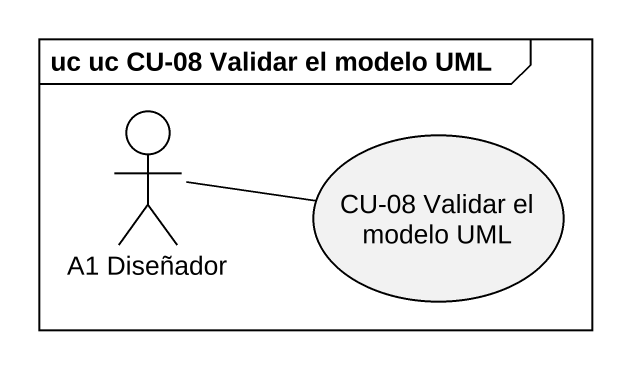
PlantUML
@startuml
mainframe uc uc CU-08 Validar el modelo UML
actor "A1 Diseñador" as A1_Diseñador
usecase "CU-08 Validar el modelo UML" as CU_08_Validar_el_modelo_UML
A1_Diseñador -right- CU_08_Validar_el_modelo_UML
@enduml
